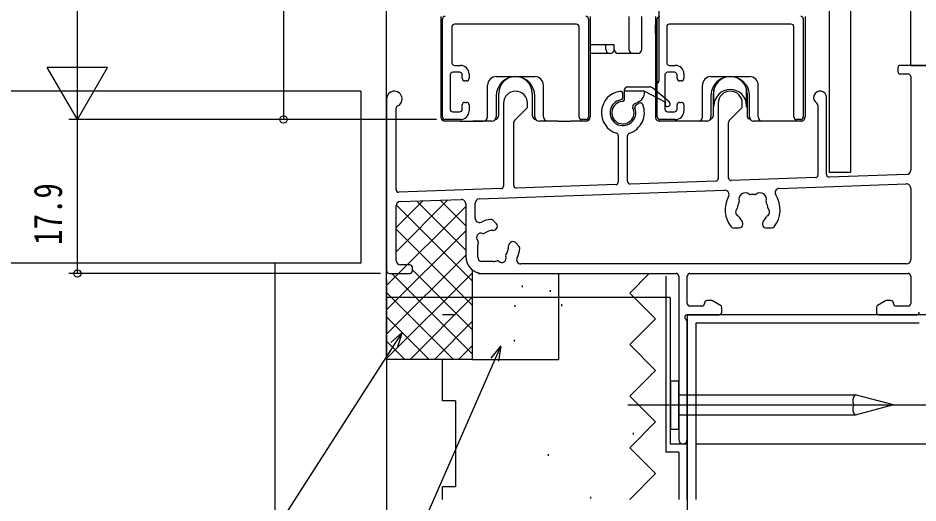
# Model space of a CAD drawing. Units: millimetres, scale not verified. Extents: x -495 to 495, y -800 to 801.
# Drawn here: x -413.4 to -308.7, y 138.3 to 194.7 of the extents above; entities that cross this region are included whole.
import ezdxf
from ezdxf.enums import TextEntityAlignment as Align

# ---------------------------------------------------------------- set-up
doc = ezdxf.new("R2010")
doc.units = ezdxf.units.MM
doc.header["$LTSCALE"] = 4
for name, color, linetype in [('0-2_YKK_11', 7, 'Continuous'), ('0-4_YKK_12', 2, 'Continuous'), ('0-5_YKK_13', 4, 'Continuous'), ('0-7_YKK_D', 6, 'Continuous'), ('0-9_YSS_K', 3, 'Continuous')]:
    doc.layers.add(name, color=color, linetype=linetype)
doc.styles.add('ＭＳ ゴシック', font='')
doc.styles.get('ＭＳ ゴシック').set_extended_font_data('MS Gothic')

msp = doc.modelspace()

# ---------------------------------------------------------------- linework, layer by layer
at = {"layer": '0-2_YKK_11'}
for p, q in [((-364.005, 183.151), (-364.005, 194.551)), ((-348.405, 193.951), (-362.605, 193.951)), ((-347.005, 194.551), (-347.005, 183.151)), ((-339.005, 183.151), (-339.005, 194.551)), ((-323.405, 193.951), (-337.605, 193.951)), ((-322.005, 194.551), (-322.005, 183.151)), ((-362.905, 193.651), (-362.905, 189.451)), ((-348.105, 183.151), (-348.105, 193.651)), ((-337.905, 193.651), (-337.905, 189.451)), ((-323.105, 183.151), (-323.105, 193.651)), ((-362.605, 189.151), (-361.905, 189.151)), ((-337.605, 189.151), (-336.905, 189.151)), ((-311.003, 188.851), (-311.003, 188.451)), ((-293.803, 189.151), (-310.703, 189.151)), ((-363.105, 188.051), (-363.105, 184.051)), ((-362.005, 188.351), (-362.805, 188.351)), ((-361.705, 187.651), (-361.705, 188.051)), ((-360.905, 188.151), (-360.905, 187.651)), ((-338.105, 188.051), (-338.105, 184.051)), ((-337.005, 188.351), (-337.805, 188.351)), ((-336.705, 187.651), (-336.705, 188.051)), ((-335.905, 188.151), (-335.905, 187.651)), ((-310.703, 188.151), (-309.803, 188.151)), ((-309.503, 187.851), (-309.503, 176.966)), ((-361.205, 187.351), (-361.405, 187.351)), ((-336.205, 187.351), (-336.405, 187.351)), ((-343.003, 185.426), (-343.003, 185.831)), ((-370.503, 185.251), (-370.503, 165.251)), ((-361.705, 184.051), (-361.705, 184.551)), ((-361.405, 184.851), (-361.205, 184.851)), ((-360.905, 184.551), (-360.905, 183.851)), ((-356.903, 184.751), (-356.903, 175.118)), ((-354.103, 184.376), (-354.103, 184.751)), ((-341.115, 184.741), (-341.465, 184.539)), ((-336.705, 184.051), (-336.705, 184.551)), ((-336.405, 184.851), (-336.205, 184.851)), ((-335.905, 184.551), (-335.905, 183.851)), ((-331.903, 184.751), (-331.903, 175.991)), ((-329.103, 184.376), (-329.103, 184.751)), ((-320.303, 184.507), (-320.303, 176.396)), ((-319.303, 176.452), (-319.303, 185.401)), ((-369.403, 174.702), (-369.403, 184.16)), ((-362.805, 183.751), (-362.005, 183.751)), ((-355.615, 182.739), (-354.19, 184.163)), ((-337.805, 183.751), (-337.005, 183.751)), ((-330.615, 182.739), (-329.19, 184.163)), ((-361.905, 182.851), (-363.705, 182.851)), ((-355.703, 175.18), (-355.703, 182.527)), ((-347.305, 182.851), (-347.805, 182.851)), ((-336.905, 182.851), (-338.705, 182.851)), ((-330.703, 176.053), (-330.703, 182.527)), ((-322.305, 182.851), (-322.805, 182.851)), ((-343.553, 180.983), (-343.553, 175.584)), ((-342.453, 175.643), (-342.453, 180.983)), ((-320.592, 176.096), (-330.392, 175.754)), ((-309.985, 176.466), (-318.992, 176.152)), ((-343.842, 175.284), (-355.392, 174.881)), ((-332.192, 175.691), (-342.142, 175.343)), ((-324.805, 174.848), (-310.02, 175.364)), ((-357.192, 174.818), (-369.092, 174.402)), ((-359.72, 173.629), (-331.167, 174.626)), ((-309.503, 174.865), (-309.503, 166.551)), ((-368.92, 173.308), (-361.82, 173.555)), ((-361.303, 173.056), (-361.303, 166.951)), ((-360.203, 171.377), (-360.203, 173.129)), ((-369.403, 166.451), (-369.403, 172.808)), ((-357.714, 170.733), (-358.134, 171.153)), ((-329.052, 170.652), (-329.053, 170.79)), ((-326.753, 170.79), (-326.752, 170.652)), ((-357.812, 170.069), (-357.714, 170.167)), ((-330.176, 170.252), (-329.453, 170.252)), ((-326.352, 170.252), (-325.629, 170.252)), ((-359.903, 166.852), (-359.903, 168.152)), ((-356.087, 168.541), (-356.185, 168.443)), ((-355.101, 168.12), (-355.522, 168.541)), ((-367.803, 165.951), (-368.903, 165.951)), ((-367.503, 165.251), (-367.503, 165.651)), ((-358.103, 166.352), (-359.403, 166.352)), ((-310.003, 166.051), (-354.878, 166.051)), ((-370.203, 164.951), (-367.803, 164.951)), ((-359.303, 164.951), (-336.803, 164.951)), ((-336.503, 164.651), (-336.503, 145.651)), ((-335.503, 161.452), (-335.503, 164.651)), ((-335.203, 164.951), (-309.803, 164.951)), ((-309.503, 164.651), (-309.503, 161.452)), ((-333.503, 161.501), (-333.503, 161.452)), ((-332.709, 161.801), (-333.203, 161.801)), ((-331.653, 161.238), (-332.559, 161.761)), ((-312.447, 161.761), (-313.353, 161.238)), ((-311.803, 161.801), (-312.297, 161.801)), ((-311.503, 161.452), (-311.503, 161.501)), ((-333.803, 161.152), (-335.203, 161.152)), ((-331.503, 160.452), (-331.503, 160.978)), ((-313.503, 160.978), (-313.503, 160.452)), ((-309.803, 161.152), (-311.203, 161.152)), ((-335.503, 160.152), (-331.803, 160.152)), ((-335.503, 145.651), (-335.503, 159.332)), ((-313.203, 160.152), (-308.803, 160.152))]:
    msp.add_line(p, q, dxfattribs=at)
for centre, radius, start, end in [((-363.705, 194.551), 0.3, 90, 180), ((-362.605, 193.651), 0.3, 90, 180), ((-348.405, 193.651), 0.3, 0, 90), ((-347.305, 194.551), 0.3, 0, 90), ((-338.705, 194.551), 0.3, 90, 180), ((-337.605, 193.651), 0.3, 90, 180), ((-323.405, 193.651), 0.3, 0, 90), ((-322.305, 194.551), 0.3, 0, 90), ((-362.605, 189.451), 0.3, 180, 270), ((-361.905, 188.151), 1, 0, 90), ((-337.605, 189.451), 0.3, 180, 270), ((-336.905, 188.151), 1, 0, 90), ((-310.703, 188.851), 0.3, 90, 180), ((-362.805, 188.051), 0.3, 90, 180), ((-362.005, 188.051), 0.3, 0, 90), ((-361.405, 187.651), 0.3, 180, 270), ((-361.205, 187.651), 0.3, 270, 0), ((-337.805, 188.051), 0.3, 90, 180), ((-337.005, 188.051), 0.3, 0, 90), ((-336.405, 187.651), 0.3, 180, 270), ((-336.205, 187.651), 0.3, 270, 0), ((-310.703, 188.451), 0.3, 180, 270), ((-309.803, 187.851), 0.3, 0, 90), ((-369.603, 185.251), 0.9, 294.62453, 180), ((-355.503, 184.751), 1.4, 0, 180), ((-343.003, 183.651), 2.5, 97.83748, 252.32754), ((-343.303, 185.831), 0.3, 0, 97.83748), ((-330.503, 184.751), 1.4, 0, 180), ((-320.053, 185.401), 0.75, 360, 238.4121), ((-369.103, 184.16), 0.3, 114.62453, 179.99992), ((-361.405, 184.551), 0.3, 90, 180), ((-361.205, 184.551), 0.3, 0, 90), ((-343.003, 183.651), 1.5, 99.59407, 20.40593), ((-343.303, 185.426), 0.3, 279.59407, 0), ((-343.003, 183.651), 2.5, 287.67214, 22.16252), ((-341.315, 184.279), 0.3, 120, 200.40593), ((-340.965, 184.481), 0.3, 22.16252, 120), ((-336.405, 184.551), 0.3, 90, 180), ((-336.205, 184.551), 0.3, 0, 90), ((-320.603, 184.507), 0.3, 0, 58.4121), ((-362.805, 184.051), 0.3, 180, 270), ((-362.005, 184.051), 0.3, 270, 0), ((-361.905, 183.851), 1, 270, 0), ((-354.403, 184.376), 0.3, 315.00044, 359.9999), ((-337.805, 184.051), 0.3, 180, 270), ((-337.005, 184.051), 0.3, 270, 0), ((-336.905, 183.851), 1, 270, 0), ((-329.403, 184.376), 0.3, 315.00044, 359.9999), ((-363.705, 183.151), 0.3, 180, 270), ((-355.403, 182.527), 0.3, 135.00054, 180), ((-347.805, 183.151), 0.3, 180, 270), ((-347.305, 183.151), 0.3, 270, 360), ((-338.705, 183.151), 0.3, 180, 270), ((-330.403, 182.527), 0.3, 135.00054, 180), ((-322.805, 183.151), 0.3, 180, 270), ((-322.305, 183.151), 0.3, 270, 0), ((-343.853, 180.983), 0.3, 359.99991, 72.32754), ((-342.153, 180.983), 0.3, 107.67214, 179.99991), ((-330.403, 176.053), 0.3, 180, 272), ((-320.603, 176.396), 0.3, 272, 360), ((-319.003, 176.452), 0.3, 180, 272), ((-310.003, 176.966), 0.5, 272, 360), ((-357.203, 175.118), 0.3, 272, 360), ((-355.403, 175.18), 0.3, 180, 272), ((-343.853, 175.584), 0.3, 272, 359.99991), ((-342.153, 175.643), 0.3, 179.99991, 272), ((-332.203, 175.991), 0.3, 272, 0), ((-310.003, 174.865), 0.5, 360, 92), ((-369.103, 174.702), 0.3, 179.99992, 272), ((-331.149, 174.126), 0.5, 331.34063, 92), ((-328.763, 173.58), 0.75, 52.29966, 197.70029), ((-328.182, 174.332), 0.2, 232.29814, 278.03105), ((-327.903, 172.352), 1.8, 81.9691, 98.03038), ((-327.623, 174.332), 0.2, 261.96898, 307.70189), ((-327.042, 173.58), 0.75, 342.29976, 127.70038), ((-327.903, 172.352), 3.2, 321.63358, 32.65937), ((-324.787, 174.348), 0.5, 92, 212.65937), ((-368.903, 172.808), 0.5, 92, 180), ((-361.803, 173.056), 0.5, 0, 92), ((-359.703, 173.129), 0.5, 92, 180), ((-327.903, 172.352), 3.2, 151.34073, 218.36669), ((-327.902, 172.352), 1.8, 151.96982, 173.74061), ((-329.668, 173.292), 0.2, 331.96814, 17.69903), ((-326.137, 173.292), 0.2, 162.29813, 208.02902), ((-327.903, 172.352), 1.8, 6.25999, 28.03075), ((-329.38, 172.091), 0.5, 136.87065, 243.12955), ((-329.891, 172.57), 0.2, 316.87065, 353.74004), ((-326.425, 172.091), 0.5, 296.87051, 43.12935), ((-325.914, 172.57), 0.2, 186.25999, 223.12935), ((-359.703, 171.377), 0.5, 180, 296.3878), ((-358.103, 168.152), 3.1, 94.9948, 116.3878), ((-358.346, 170.941), 0.3, 45, 94.9948), ((-329.696, 171.467), 0.2, 26.26016, 63.12955), ((-327.903, 172.352), 1.8, 206.26016, 225.20727), ((-329.453, 170.79), 0.4, 359.99971, 45.20603), ((-326.353, 170.79), 0.4, 134.79056, 179.99843), ((-327.903, 172.352), 1.8, 314.79324, 333.74004), ((-326.109, 171.467), 0.2, 116.87051, 153.73988), ((-358.103, 168.152), 1.8, 89.79283, 124.87236), ((-358.095, 170.352), 0.4, 269.79283, 315), ((-357.997, 170.45), 0.4, 315, 45), ((-330.176, 170.552), 0.3, 218.36679, 269.9994), ((-329.453, 170.652), 0.4, 269.99934, 359.99934), ((-326.352, 170.652), 0.4, 179.99989, 269.99989), ((-325.629, 170.552), 0.3, 269.99859, 321.633), ((-359.536, 169.155), 0.5, 65.5243, 224.47563), ((-360.036, 168.665), 0.2, 345.12757, 44.47563), ((-359.246, 169.793), 0.2, 245.5243, 304.87236), ((-358.103, 168.152), 1.8, 165.12757, 180), ((-358.103, 168.152), 1.8, 325.12757, 0.20717), ((-355.903, 168.16), 0.4, 135, 180.20717), ((-355.804, 168.258), 0.4, 45, 135), ((-358.103, 168.152), 3.1, 333.6034, 355.0052), ((-355.313, 167.908), 0.3, 355.0052, 45), ((-359.303, 166.951), 2, 180, 270), ((-359.403, 166.852), 0.5, 180, 270), ((-357.099, 166.718), 0.5, 225.5243, 24.47563), ((-356.462, 167.008), 0.2, 145.12757, 204.47563), ((-354.878, 166.551), 0.5, 153.6034, 270), ((-368.903, 166.451), 0.5, 180, 270), ((-367.803, 165.651), 0.3, 0, 90), ((-358.103, 168.152), 1.8, 270, 284.87236), ((-357.589, 166.219), 0.2, 45.5243, 104.87236), ((-310.003, 166.551), 0.5, 270, 0), ((-370.203, 165.251), 0.3, 180, 270), ((-367.803, 165.251), 0.3, 270, 360), ((-336.803, 164.651), 0.3, 0, 90), ((-335.203, 164.651), 0.3, 90, 180), ((-309.803, 164.651), 0.3, 0, 90), ((-335.203, 161.452), 0.3, 180, 270), ((-333.803, 161.452), 0.3, 270, 0), ((-333.203, 161.501), 0.3, 90, 180), ((-332.708, 161.501), 0.3, 60.07311, 90.05679), ((-312.297, 161.501), 0.3, 89.94447, 119.92562), ((-311.803, 161.501), 0.3, 0, 90), ((-311.203, 161.452), 0.3, 180, 270), ((-309.803, 161.452), 0.3, 270, 0), ((-331.803, 160.452), 0.3, 270, 0), ((-331.803, 160.978), 0.3, 359.97425, 59.9931), ((-313.203, 160.978), 0.3, 119.99584, 180), ((-313.203, 160.452), 0.3, 180, 270), ((-308.803, 160.452), 0.3, 270, 0), ((-335.503, 159.852), 0.3, 90, 240), ((-335.803, 159.332), 0.3, 0, 60), ((-336.003, 145.651), 0.5, 180, 0)]:
    msp.add_arc(centre, radius, start, end, dxfattribs=at)
at = {"layer": '0-4_YKK_12'}
for p, q in [((-370.503, 162.15), (-370.503, 410.549)), ((-319.003, 410.549), (-319.003, 176.747)), ((-316.503, 410.549), (-316.503, 176.747)), ((-309.503, 189.15), (-309.503, 410.549)), ((-309.503, 189.15), (-293.503, 189.15)), ((-319.003, 176.747), (-316.503, 176.747)), ((-337.503, 162.15), (-370.503, 162.15)), ((-337.503, 162.15), (-337.503, 145.15)), ((-337.503, 145.15), (-335.503, 145.15))]:
    msp.add_line(p, q, dxfattribs=at)
msp.add_lwpolyline([(-308.503, 160.15), (-335.503, 160.15), (-335.503, 145.15)], dxfattribs=at)
at = {"layer": '0-5_YKK_13'}
for p, q in [((-338.803, 208.951), (-338.803, 187.351)), ((-364.203, 194.851), (-364.203, 183.151)), ((-346.803, 194.851), (-346.803, 183.151)), ((-342.303, 194.851), (-342.303, 191.051)), ((-340.803, 191.051), (-340.803, 194.851)), ((-339.202, 194.851), (-339.202, 183.151)), ((-339.202, 192.851), (-339.202, 193.851)), ((-321.802, 194.851), (-321.802, 183.151)), ((-344.015, 191.551), (-346.803, 191.551)), ((-345.003, 191.051), (-345.003, 191.551)), ((-344.015, 191.051), (-344.015, 191.551)), ((-344.503, 190.551), (-346.803, 190.551)), ((-341.303, 190.551), (-343.515, 190.551)), ((-357.753, 187.851), (-353.253, 187.851)), ((-332.752, 187.851), (-328.252, 187.851)), ((-358.753, 183.151), (-358.753, 186.851)), ((-352.253, 183.151), (-352.253, 186.851)), ((-342.503, 186.651), (-339.885, 186.651)), ((-337.61, 184.895), (-339.563, 186.534)), ((-333.752, 183.151), (-333.752, 186.851)), ((-327.252, 183.151), (-327.252, 186.851)), ((-357.753, 185.601), (-357.753, 183.151)), ((-357.453, 183.351), (-357.453, 185.901)), ((-353.553, 185.901), (-353.553, 183.351)), ((-353.253, 183.151), (-353.253, 185.601)), ((-342.803, 185.248), (-342.803, 186.351)), ((-340.503, 186.151), (-342.803, 186.151)), ((-340.503, 185.903), (-340.503, 186.151)), ((-340.503, 186.151), (-338.032, 184.858)), ((-332.752, 185.601), (-332.752, 183.151)), ((-332.452, 183.351), (-332.452, 185.901)), ((-332.402, 184.351), (-332.402, 186.34)), ((-328.602, 184.351), (-328.602, 186.437)), ((-328.552, 185.901), (-328.552, 183.351)), ((-328.252, 183.151), (-328.252, 185.601)), ((-341.72, 184.623), (-341.003, 185.037)), ((-332.452, 184.351), (-332.402, 184.351)), ((-328.602, 184.351), (-328.552, 184.351)), ((-361.953, 182.651), (-363.703, 182.651)), ((-361.953, 182.651), (-359.253, 182.651)), ((-358.253, 182.651), (-360.453, 182.651)), ((-350.553, 182.651), (-352.753, 182.651)), ((-350.553, 182.651), (-349.053, 182.651)), ((-347.303, 182.651), (-349.053, 182.651)), ((-333.252, 182.651), (-338.702, 182.651)), ((-322.302, 182.651), (-327.752, 182.651)), ((-337.443, 152.471), (-337.443, 146.831)), ((-337.443, 152.471), (-336.503, 152.471)), ((-336.503, 146.831), (-336.503, 152.471)), ((-336.503, 150.851), (-315.981, 150.851)), ((-311.503, 149.651), (-315.981, 150.851)), ((-342.443, 149.651), (-306.503, 149.651)), ((-316.139, 149.651), (-311.503, 149.651)), ((-311.503, 149.651), (-315.981, 148.451)), ((-315.981, 148.451), (-336.503, 148.451)), ((-337.443, 146.831), (-336.503, 146.831))]:
    msp.add_line(p, q, dxfattribs=at)
for centre, radius, start, end in [((-344.503, 191.051), 0.5, 180, 270), ((-344.503, 191.051), 0.5, 270, 350.95473), ((-343.515, 191.051), 0.5, 180, 270), ((-341.803, 191.051), 0.5, 180, 270), ((-341.303, 191.051), 0.5, 270, 0), ((-357.753, 186.851), 1, 90, 180), ((-355.503, 185.601), 2.25, 0, 180), ((-355.503, 185.901), 1.95, 0, 180), ((-353.253, 186.851), 1, 0, 90), ((-332.752, 186.851), 1, 90, 180), ((-330.502, 185.601), 2.25, 359.99998, 180.00002), ((-330.502, 185.901), 1.95, 360, 180), ((-328.252, 186.851), 1, 0, 90), ((-342.503, 186.351), 0.3, 90, 180), ((-339.885, 186.151), 0.5, 50.00003, 90), ((-339.103, 187.351), 0.3, 270, 0), ((-341.503, 185.903), 1, 300, 360), ((-330.502, 184.451), 1.9, 0, 180), ((-343.003, 183.651), 1.3, 93.58332, 26.41668), ((-343.103, 185.248), 0.3, 273.58332, 0), ((-341.57, 184.363), 0.3, 120, 206.41668), ((-337.803, 184.665), 0.3, 140.00003, 50.00003), ((-357.953, 183.351), 0.5, 270, 0), ((-353.053, 183.351), 0.5, 180, 270), ((-332.952, 183.351), 0.5, 282.55576, 0), ((-328.052, 183.351), 0.5, 180, 257.44424), ((-363.703, 183.151), 0.5, 180, 270), ((-359.253, 183.151), 0.5, 270, 0), ((-358.253, 183.151), 0.5, 270, 0), ((-352.753, 183.151), 0.5, 180, 270), ((-351.753, 183.151), 0.5, 180, 270), ((-347.303, 183.151), 0.5, 270, 360), ((-338.702, 183.151), 0.5, 179.99994, 270), ((-334.252, 183.151), 0.5, 270, 0), ((-333.252, 183.151), 0.5, 270, 0.00006), ((-327.752, 183.151), 0.5, 179.99994, 270), ((-326.752, 183.151), 0.5, 180, 270), ((-322.302, 183.151), 0.5, 270, 0.00006), ((-315.033, 150.116), 1.2, 142.21414, 202.78586), ((-315.033, 149.186), 1.2, 157.21414, 217.78586)]:
    msp.add_arc(centre, radius, start, end, dxfattribs=at)
at = {"layer": '0-7_YKK_D'}
for p, q in [((-406.503, 189.851), (-406.503, 492.852)), ((-382.503, 382.851), (-382.503, 182.851)), ((-406.503, 182.851), (-406.503, 194.976)), ((-406.503, 182.851), (-410.003, 188.913)), ((-403.003, 188.913), (-410.003, 188.913)), ((-406.503, 182.851), (-403.003, 188.913)), ((-364.705, 182.851), (-407.503, 182.851)), ((-364.705, 182.851), (-407.503, 182.851)), ((-406.503, 164.951), (-406.503, 182.851)), ((-364.705, 182.851), (-383.503, 182.851)), ((-371.203, 164.951), (-407.503, 164.951)), ((-370.503, 164.251), (-370.503, 122.366)), ((-370.503, 163.251), (-370.503, 113.156)), ((-335.503, 144.651), (-335.503, 122.366)), ((-335.503, 144.651), (-335.503, 122.366)), ((-334.503, 145.15), (-253.553, 145.15))]:
    msp.add_line(p, q, dxfattribs=at)
for points in [[(-368.709, 158.102), (-369.628, 156.672), (-386.834, 129.895), (-440.734, 129.895)], [(-370.011, 156.918), (-368.709, 158.102), (-369.245, 156.426)], [(-357.228, 156.488), (-357.91, 154.93), (-377.43, 110.306), (-442.85, 110.306)], [(-358.327, 155.113), (-357.228, 156.488), (-357.492, 154.748)]]:
    msp.add_lwpolyline(points, dxfattribs=at)
for centre in [(-382.503, 182.851), (-406.503, 164.951)]:
    msp.add_circle(centre, 0.425, dxfattribs=at)
at = {"layer": '0-9_YSS_K'}
for p, q in [((-373.503, 186.151), (-435.279, 186.151)), ((-373.503, 186.151), (-373.503, 166.151)), ((-369.403, 167.466), (-363.37, 173.499)), ((-369.403, 170.295), (-366.301, 173.397)), ((-369.403, 172.938), (-360.503, 164.038)), ((-367.008, 173.372), (-361.303, 167.667)), ((-364.275, 173.467), (-361.303, 170.495)), ((-370.503, 163.538), (-361.303, 172.738)), ((-370.503, 160.71), (-361.303, 169.91)), ((-369.403, 170.11), (-360.503, 161.21)), ((-370.503, 157.881), (-361.303, 167.081)), ((-373.503, 166.151), (-435.279, 166.151)), ((-383.503, 166.151), (-383.503, 86.56)), ((-370.503, 154.949), (-370.503, 164.949)), ((-370.503, 155.053), (-360.606, 164.949)), ((-369.899, 164.949), (-360.503, 155.553)), ((-367.503, 165.381), (-360.503, 158.381)), ((-360.503, 154.949), (-360.503, 165.349)), ((-342.199, 162.677), (-339.927, 164.949)), ((-338.003, 164.649), (-338.003, 144.152)), ((-354.701, 163.359), (-354.701, 163.559)), ((-370.503, 162.724), (-362.727, 154.949)), ((-351.432, 162.823), (-351.432, 163.023)), ((-339.199, 159.677), (-342.199, 162.677)), ((-367.778, 154.949), (-360.503, 162.224)), ((-350.093, 161.162), (-350.093, 161.362)), ((-355.558, 161.055), (-355.558, 161.255)), ((-370.503, 159.896), (-365.555, 154.949)), ((-364.95, 154.949), (-360.503, 159.396)), ((-362.503, 160.15), (-364.003, 160.15)), ((-342.199, 156.677), (-339.199, 159.677)), ((-230.503, 160.152), (-335.503, 160.152)), ((-335.503, 160.152), (-335.503, 138.649)), ((-308.503, 159.152), (-334.503, 159.152)), ((-334.503, 159.152), (-334.503, 138.649)), ((-355.611, 157.038), (-355.611, 157.238)), ((-370.503, 157.067), (-368.384, 154.949)), ((-362.121, 154.949), (-360.503, 156.567)), ((-360.503, 154.949), (-370.503, 154.949)), ((-364.003, 154.949), (-370.503, 154.949)), ((-360.503, 154.949), (-350.501, 154.949)), ((-335.503, 138.649), (-335.503, 153.829)), ((-339.199, 147.677), (-342.199, 150.677)), ((-342.199, 144.677), (-339.199, 147.677)), ((-341.822, 146.404), (-341.822, 146.204)), ((-351.712, 143.932), (-351.712, 143.732)), ((-336.503, 144.152), (-338.003, 144.152)), ((-336.503, 144.152), (-336.503, 138.649)), ((-364.003, 138.649), (-364.003, 140.149)), ((-346.767, 138.987), (-346.767, 138.787)), ((-342.171, 138.649), (-342.199, 138.677))]:
    msp.add_line(p, q, dxfattribs=at)
for points in [[(-359.84, 164.949), (-350.501, 164.949), (-350.501, 154.949)], [(-342.199, 150.677), (-339.199, 153.677), (-342.199, 156.677)], [(-362.503, 150.15), (-364.003, 150.15), (-364.003, 154.949)], [(-362.503, 150.152), (-362.503, 140.149), (-364.003, 140.149)], [(-342.199, 138.677), (-339.199, 141.677), (-342.199, 144.677)]]:
    msp.add_lwpolyline(points, dxfattribs=at)

# ---------------------------------------------------------------- texts
at = {"layer": '0-7_YKK_D', "style": 'ＭＳ ゴシック', "width": 0.8}
msp.add_text('17.9', height=3.299, rotation=90, dxfattribs=at).set_placement((-407.303, 168.271), align=Align.BOTTOM_LEFT)

doc.saveas('drawing.dxf')
